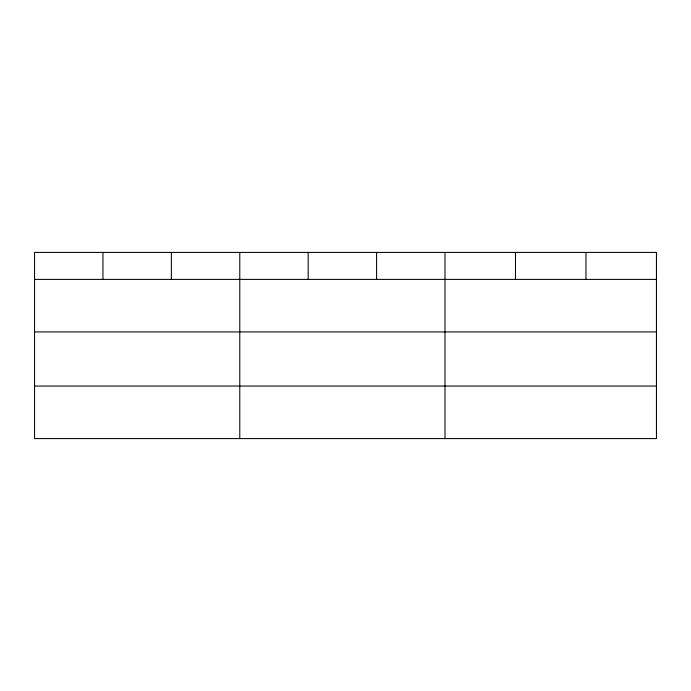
<?xml version="1.0" encoding="UTF-8"?>
<svg xmlns="http://www.w3.org/2000/svg" width="691" height="691" viewBox="0 0 691 691"><rect width="100%" height="100%" fill="white"/><g stroke="black" fill="none" stroke-linecap="round" stroke-linejoin="round"><path stroke-width="1.04" d="M656.45 331.93L656.45 252.414L34.55 252.414L34.55 438.586L656.45 438.586L656.45 331.93L34.55 331.93M34.55 279.397L656.45 279.397M34.55 386.053L656.45 386.053M585.968 252.414L585.968 279.397M515.486 252.414L515.486 279.397M445.004 252.414L445.004 438.586M376.595 252.414L376.595 279.397M308.186 252.414L308.186 279.397M239.777 252.414L239.777 438.586M171.368 252.414L171.368 279.397M102.959 252.414L102.959 279.397"/></g></svg>
